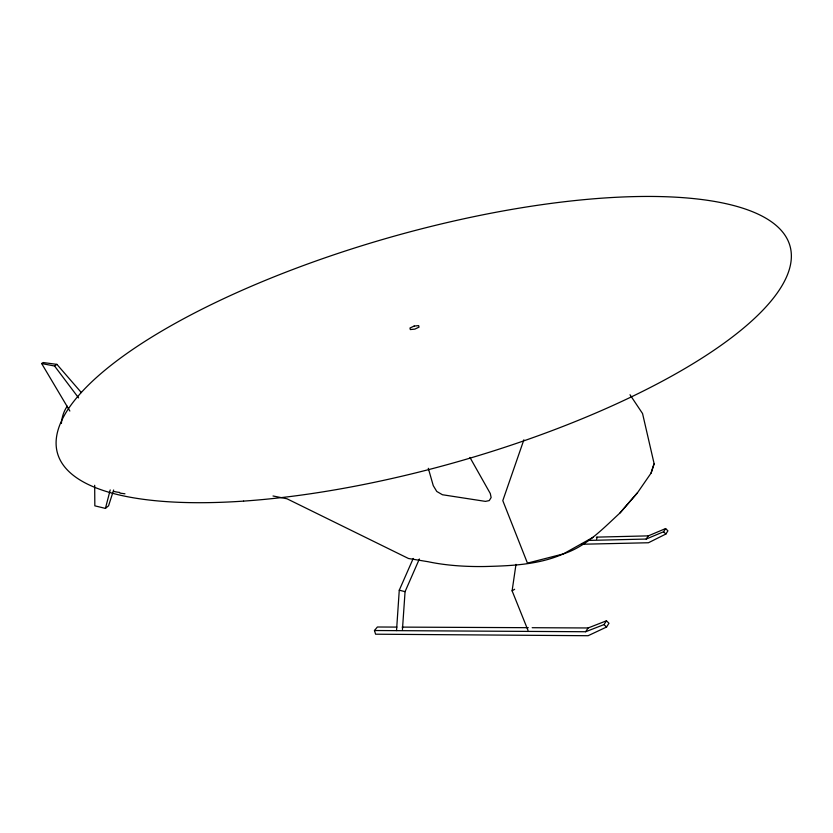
<?xml version="1.0" encoding="UTF-8"?>
<svg xmlns="http://www.w3.org/2000/svg" width="833" height="833" viewBox="0 0 833 833"><rect width="100%" height="100%" fill="white"/><g stroke="black" fill="none" stroke-linecap="round" stroke-linejoin="round"><path stroke-width="1.25" d="M396.529 630.591L399.267 590.201L413.241 558.433M402.443 629.561L405.067 591.649L419.363 558.974M528.007 630.373L512.108 590.836L515.991 564.347M94.681 485.295L94.837 505.839L105.437 508.401L110.206 489.929M273.016 495.979L286.979 498.78L408.503 558.506L428.193 561.734A200.784 79.614 -14 0 0 485.181 566.513C511.535 565.805 538.857 564.743 563.275 553.935C586.255 546.479 602.748 528.809 620.033 512.92L637.453 492.813L651.073 473.102L654.082 463.512L642.555 413.553L630.008 394.748M113.642 490.002L108.571 505.777L105.437 508.401M654.155 463.846L651.073 473.123M523.874 439.803L502.799 500.643L527.445 563.118L563.275 553.935L593.117 537.285M596.553 539.222L597.24 537.327M396.904 627.093L377.391 626.999L374.454 630.519L375.6 634.205L588.098 635.714L606.539 627.041L608.965 623.251L606.455 620.804L588.108 627.967L532.172 627.707M582.1 544.241L648.438 542.752L665.879 534.026L667.92 530.829L665.619 528.57L648.293 535.869L596.355 537.139M374.454 630.519L585.641 631.737L604.029 624.583L606.455 620.804M588.025 540.43L646.2 539.055L663.578 531.766L665.619 528.57M585.641 631.737L588.108 627.967M646.2 539.055L648.293 535.869M620.033 512.92L637.443 492.792M69.857 411.044L41.65 363.542L54.562 366.01L56.915 364.375L81.353 392.572M41.65 363.542L43.129 362.532L56.915 364.375M512.108 590.836L514.638 589.275M402.11 627.114L528.278 627.686M119.91 493.115L124.94 493.792M399.267 590.201L405.067 591.649M663.578 531.766L665.879 534.026M604.029 624.583L606.539 627.041M54.562 366.01L78.573 397.893M469.947 457.452L490.293 493.532L491.137 497.54L489.242 500.602L485.441 501.383L442.427 494.74L436.773 491.46L433.264 485.66L428.297 468.292M119.671 492.438A55.946 39.64 48.7 0 1 113.684 491.397M61.392 423.476A55.946 39.64 48.7 0 1 67.275 406.181M414.147 326.057L409.982 328.025L410.325 329.556L414.844 329.118L419.02 327.14L418.655 325.62L414.147 326.057M243.58 501.112A380.629 117.161 -15.8 0 0 791.35 255.065A380.629 117.161 -15.8 0 0 236.083 292.966A380.629 117.161 -15.8 0 0 243.58 501.112"/></g></svg>
